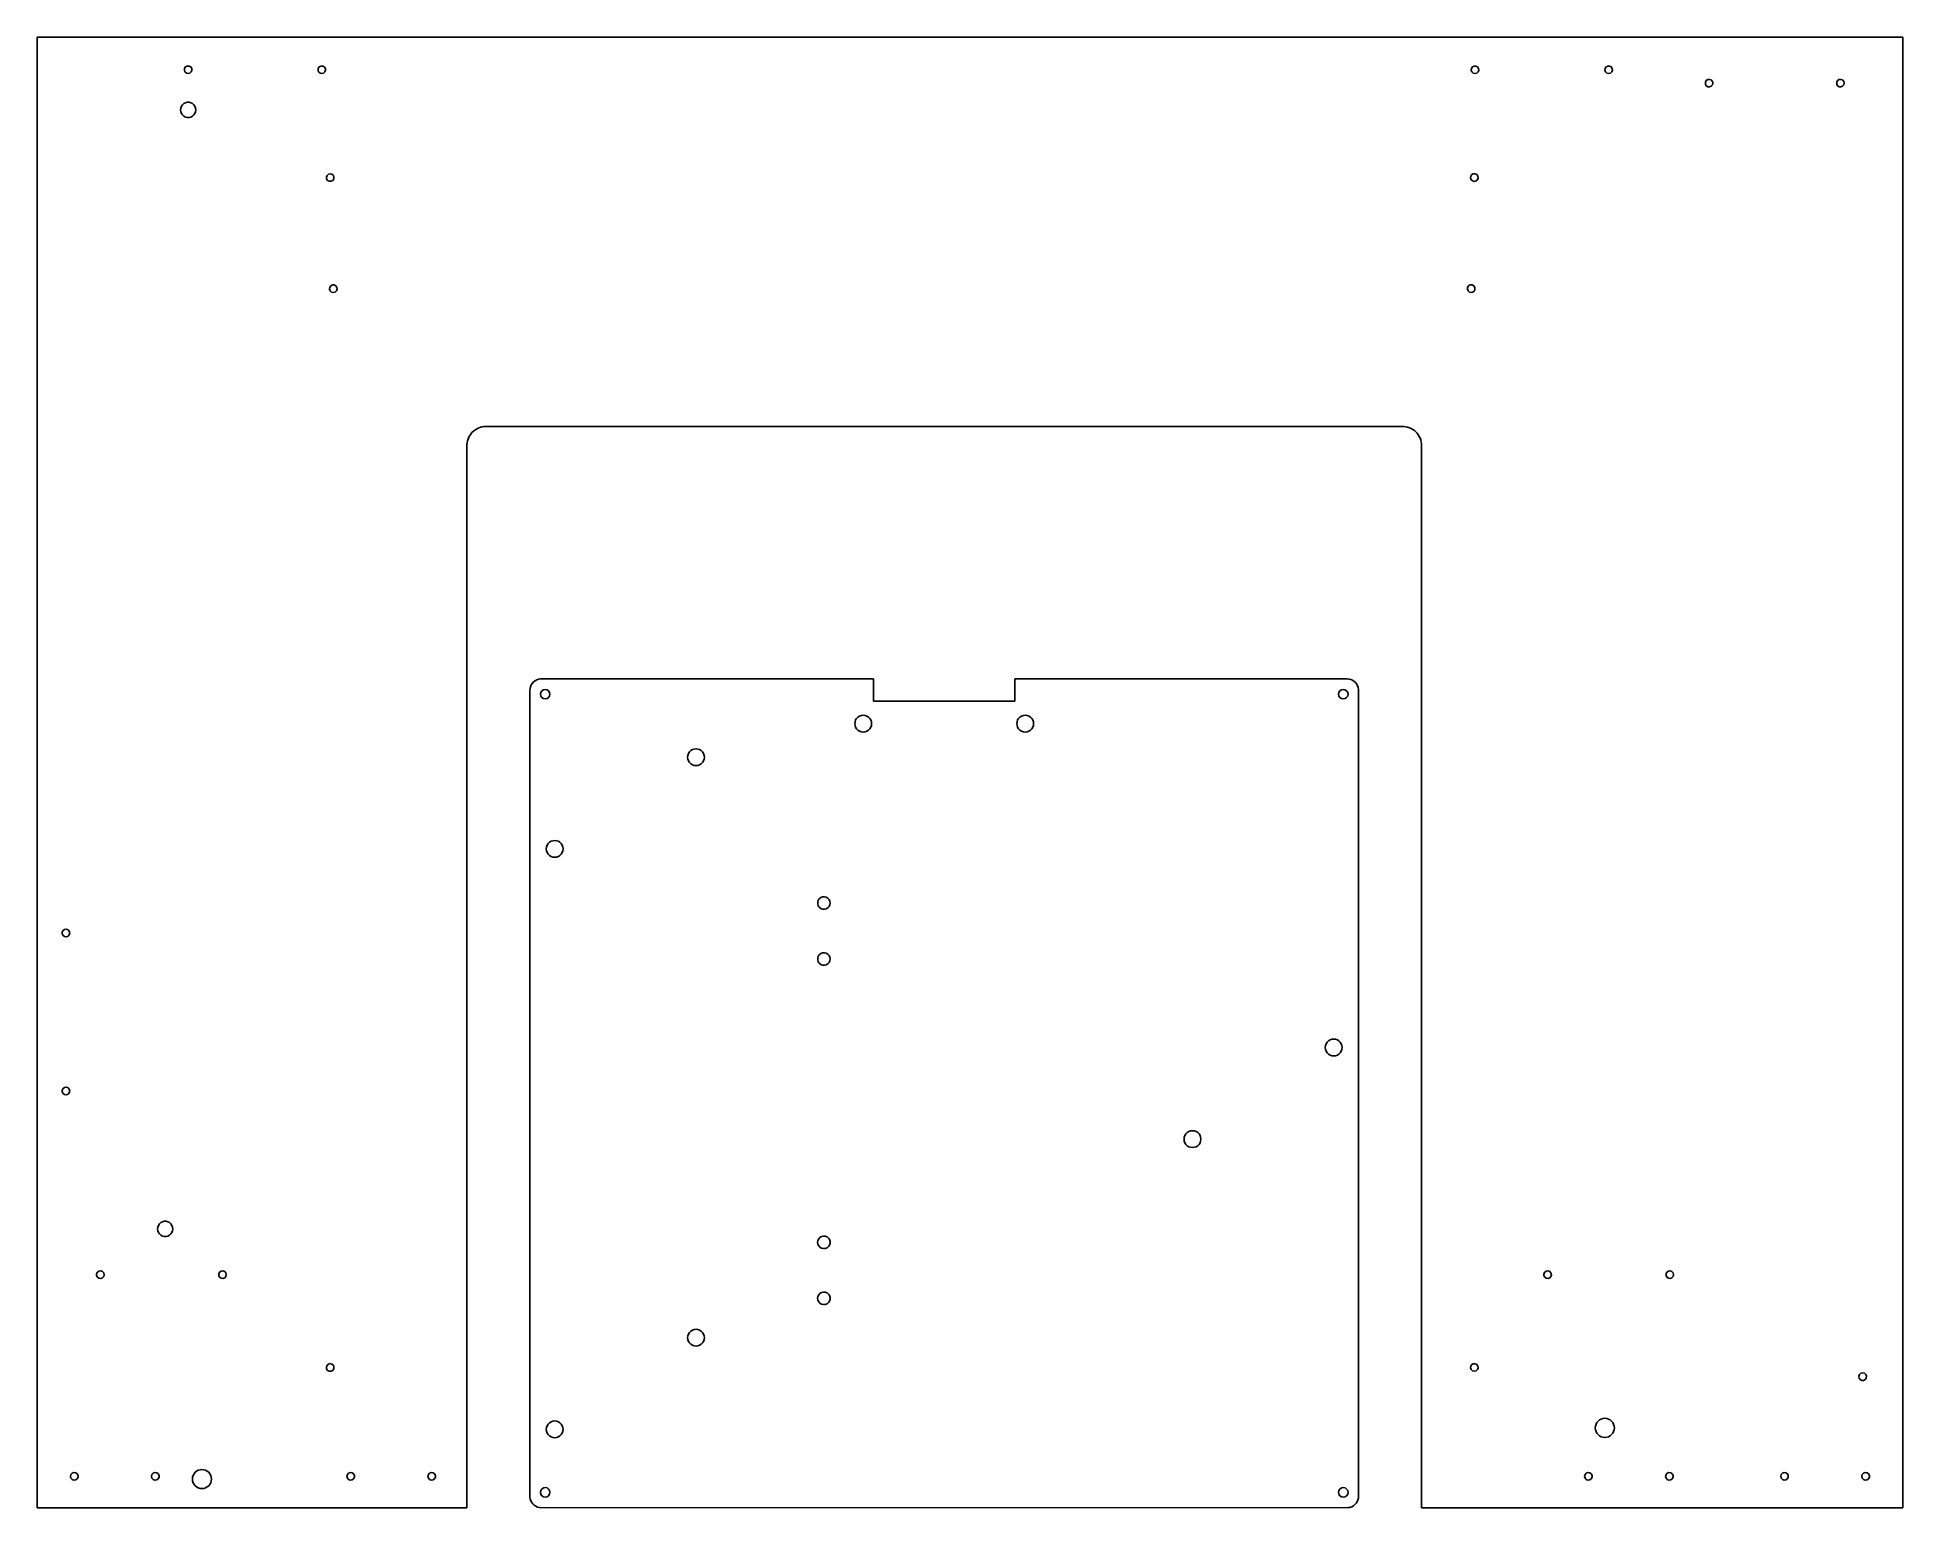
# Model space of a CAD drawing. Header units: metres. Extents: x -244 to 244, y 0 to 385.
import ezdxf

# ---------------------------------------------------------------- set-up
doc = ezdxf.new("R2010")
doc.units = ezdxf.units.M

msp = doc.modelspace()

# ---------------------------------------------------------------- linework, layer by layer
for p, q in [((244.25, 385), (-244.25, 385)), ((-244.25, 385), (-244.25, 0)), ((244.25, 0), (244.25, 385)), ((-205.743, 376.379), (-205.685, 376.855)), ((-205.573, 375.932), (-205.743, 376.379)), ((-205.685, 376.855), (-205.413, 377.249)), ((-205.413, 377.249), (-204.989, 377.471)), ((-204.989, 377.471), (-204.511, 377.471)), ((-204.511, 377.471), (-204.087, 377.249)), ((-204.087, 377.249), (-203.815, 376.855)), ((-203.757, 376.379), (-203.927, 375.932)), ((-203.815, 376.855), (-203.757, 376.379)), ((-170.743, 376.379), (-170.685, 376.855)), ((-170.573, 375.932), (-170.743, 376.379)), ((-170.685, 376.855), (-170.413, 377.249)), ((-170.413, 377.249), (-169.989, 377.471)), ((-169.989, 377.471), (-169.511, 377.471)), ((-169.511, 377.471), (-169.087, 377.249)), ((-169.087, 377.249), (-168.815, 376.855)), ((-168.757, 376.379), (-168.927, 375.932)), ((-168.815, 376.855), (-168.757, 376.379)), ((131.257, 376.379), (131.315, 376.855)), ((131.427, 375.932), (131.257, 376.379)), ((131.315, 376.855), (131.587, 377.249)), ((131.587, 377.249), (132.011, 377.471)), ((132.011, 377.471), (132.489, 377.471)), ((132.489, 377.471), (132.913, 377.249)), ((132.913, 377.249), (133.185, 376.855)), ((133.243, 376.379), (133.073, 375.932)), ((133.185, 376.855), (133.243, 376.379)), ((166.257, 376.379), (166.315, 376.855)), ((166.427, 375.932), (166.257, 376.379)), ((166.315, 376.855), (166.587, 377.249)), ((166.587, 377.249), (167.011, 377.471)), ((167.011, 377.471), (167.489, 377.471)), ((167.489, 377.471), (167.913, 377.249)), ((167.913, 377.249), (168.185, 376.855)), ((168.243, 376.379), (168.073, 375.932)), ((168.185, 376.855), (168.243, 376.379)), ((-205.215, 375.615), (-205.573, 375.932)), ((-204.75, 375.5), (-205.215, 375.615)), ((-204.285, 375.615), (-204.75, 375.5)), ((-203.927, 375.932), (-204.285, 375.615)), ((-170.215, 375.615), (-170.573, 375.932)), ((-169.75, 375.5), (-170.215, 375.615)), ((-169.285, 375.615), (-169.75, 375.5)), ((-168.927, 375.932), (-169.285, 375.615)), ((131.785, 375.615), (131.427, 375.932)), ((132.25, 375.5), (131.785, 375.615)), ((132.715, 375.615), (132.25, 375.5)), ((133.073, 375.932), (132.715, 375.615)), ((166.785, 375.615), (166.427, 375.932)), ((167.25, 375.5), (166.785, 375.615)), ((167.715, 375.615), (167.25, 375.5)), ((168.073, 375.932), (167.715, 375.615)), ((192.579, 373.239), (192.801, 373.663)), ((192.579, 372.761), (192.579, 373.239)), ((192.801, 372.337), (192.579, 372.761)), ((192.801, 373.663), (193.195, 373.935)), ((193.195, 372.065), (192.801, 372.337)), ((193.195, 373.935), (193.671, 373.993)), ((193.671, 372.007), (193.195, 372.065)), ((193.671, 373.993), (194.118, 373.823)), ((194.118, 372.177), (193.671, 372.007)), ((194.118, 373.823), (194.435, 373.465)), ((194.435, 372.535), (194.118, 372.177)), ((194.435, 373.465), (194.55, 373)), ((194.55, 373), (194.435, 372.535)), ((226.979, 373.239), (227.201, 373.663)), ((226.979, 372.761), (226.979, 373.239)), ((227.201, 372.337), (226.979, 372.761)), ((227.201, 373.663), (227.595, 373.935)), ((227.595, 372.065), (227.201, 372.337)), ((227.595, 373.935), (228.071, 373.993)), ((228.071, 372.007), (227.595, 372.065)), ((228.071, 373.993), (228.518, 373.823)), ((228.518, 372.177), (228.071, 372.007)), ((228.518, 373.823), (228.835, 373.465)), ((228.835, 372.535), (228.518, 372.177)), ((228.835, 373.465), (228.95, 373)), ((228.95, 373), (228.835, 372.535)), ((-206.75, 366), (-206.692, 366.479)), ((-206.692, 366.479), (-206.521, 366.929)), ((-206.521, 366.929), (-206.247, 367.326)), ((-206.247, 367.326), (-205.886, 367.646)), ((-205.886, 367.646), (-205.459, 367.87)), ((-205.459, 367.87), (-204.991, 367.985)), ((-204.991, 367.985), (-204.509, 367.985)), ((-204.509, 367.985), (-204.041, 367.87)), ((-204.041, 367.87), (-203.614, 367.646)), ((-203.614, 367.646), (-203.253, 367.326)), ((-203.253, 367.326), (-202.979, 366.929)), ((-202.979, 366.929), (-202.808, 366.479)), ((-202.808, 366.479), (-202.75, 366)), ((-206.692, 365.521), (-206.75, 366)), ((-206.521, 365.071), (-206.692, 365.521)), ((-206.247, 364.674), (-206.521, 365.071)), ((-205.886, 364.354), (-206.247, 364.674)), ((-205.459, 364.13), (-205.886, 364.354)), ((-204.991, 364.015), (-205.459, 364.13)), ((-204.509, 364.015), (-204.991, 364.015)), ((-204.041, 364.13), (-204.509, 364.015)), ((-203.614, 364.354), (-204.041, 364.13)), ((-203.253, 364.674), (-203.614, 364.354)), ((-202.979, 365.071), (-203.253, 364.674)), ((-202.808, 365.521), (-202.979, 365.071)), ((-202.75, 366), (-202.808, 365.521)), ((-168.543, 348.411), (-168.373, 348.858)), ((-168.485, 347.935), (-168.543, 348.411)), ((-168.213, 347.541), (-168.485, 347.935)), ((-168.373, 348.858), (-168.015, 349.175)), ((-167.789, 347.319), (-168.213, 347.541)), ((-168.015, 349.175), (-167.55, 349.29)), ((-167.311, 347.319), (-167.789, 347.319)), ((-167.55, 349.29), (-167.085, 349.175)), ((-166.887, 347.541), (-167.311, 347.319)), ((-167.085, 349.175), (-166.727, 348.858)), ((-166.615, 347.935), (-166.887, 347.541)), ((-166.727, 348.858), (-166.557, 348.411)), ((-166.557, 348.411), (-166.615, 347.935)), ((131.057, 348.169), (131.115, 348.645)), ((131.227, 347.722), (131.057, 348.169)), ((131.115, 348.645), (131.387, 349.038)), ((131.585, 347.405), (131.227, 347.722)), ((131.387, 349.038), (131.811, 349.261)), ((132.05, 347.29), (131.585, 347.405)), ((131.811, 349.261), (132.289, 349.261)), ((132.515, 347.405), (132.05, 347.29)), ((132.289, 349.261), (132.713, 349.038)), ((132.873, 347.722), (132.515, 347.405)), ((132.713, 349.038), (132.985, 348.645)), ((133.043, 348.169), (132.873, 347.722)), ((132.985, 348.645), (133.043, 348.169)), ((-167.743, 319.059), (-167.685, 319.535)), ((-167.573, 318.612), (-167.743, 319.059)), ((-167.685, 319.535), (-167.413, 319.928)), ((-167.215, 318.295), (-167.573, 318.612)), ((-167.413, 319.928), (-166.989, 320.151)), ((-166.75, 318.18), (-167.215, 318.295)), ((-166.989, 320.151), (-166.511, 320.151)), ((-166.285, 318.295), (-166.75, 318.18)), ((-166.511, 320.151), (-166.087, 319.928)), ((-165.927, 318.612), (-166.285, 318.295)), ((-166.087, 319.928), (-165.815, 319.535)), ((-165.757, 319.059), (-165.927, 318.612)), ((-165.815, 319.535), (-165.757, 319.059)), ((130.257, 319.059), (130.315, 319.535)), ((130.427, 318.612), (130.257, 319.059)), ((130.315, 319.535), (130.587, 319.928)), ((130.785, 318.295), (130.427, 318.612)), ((130.587, 319.928), (131.011, 320.151)), ((131.25, 318.18), (130.785, 318.295)), ((131.011, 320.151), (131.489, 320.151)), ((131.715, 318.295), (131.25, 318.18)), ((131.489, 320.151), (131.913, 319.928)), ((132.073, 318.612), (131.715, 318.295)), ((131.913, 319.928), (132.185, 319.535)), ((132.243, 319.059), (132.073, 318.612)), ((132.185, 319.535), (132.243, 319.059)), ((-131.744, 278.349), (-131.694, 278.845)), ((-131.694, 278.845), (-131.595, 279.334)), ((-131.595, 279.334), (-131.448, 279.81)), ((-131.448, 279.81), (-131.255, 280.269)), ((-131.255, 280.269), (-131.016, 280.707)), ((-131.016, 280.707), (-130.736, 281.119)), ((-130.736, 281.119), (-130.415, 281.501)), ((-130.415, 281.501), (-130.058, 281.849)), ((-130.058, 281.849), (-129.669, 282.16)), ((-129.669, 282.16), (-129.25, 282.43)), ((-129.25, 282.43), (-128.806, 282.658)), ((-128.806, 282.658), (-128.342, 282.84)), ((-128.342, 282.84), (-127.863, 282.975)), ((-127.863, 282.975), (-127.372, 283.061)), ((-127.372, 283.061), (-126.875, 283.098)), ((-126.875, 283.098), (-126.75, 283.1)), ((-126.75, 283.1), (113.25, 283.1)), ((113.25, 283.1), (113.624, 283.086)), ((113.624, 283.086), (114.118, 283.024)), ((114.118, 283.024), (114.604, 282.913)), ((114.604, 282.913), (115.077, 282.754)), ((115.077, 282.754), (115.531, 282.549)), ((115.531, 282.549), (115.963, 282.3)), ((115.963, 282.3), (116.367, 282.009)), ((116.367, 282.009), (116.741, 281.679)), ((116.741, 281.679), (117.08, 281.314)), ((117.08, 281.314), (117.381, 280.917)), ((117.381, 280.917), (117.641, 280.491)), ((117.641, 280.491), (117.857, 280.042)), ((117.857, 280.042), (118.028, 279.574)), ((118.028, 279.574), (118.151, 279.091)), ((118.151, 279.091), (118.225, 278.598)), ((118.225, 278.598), (118.25, 278.1)), ((-131.75, 278.1), (-131.744, 278.349)), ((-131.75, 0), (-131.75, 278.1)), ((118.25, 278.1), (118.25, 0)), ((-115.087, 214.974), (-115.209, 214.494)), ((-114.888, 215.428), (-115.087, 214.974)), ((-114.617, 215.843), (-114.888, 215.428)), ((-114.282, 216.207), (-114.617, 215.843)), ((-113.891, 216.511), (-114.282, 216.207)), ((-113.455, 216.747), (-113.891, 216.511)), ((-112.986, 216.908), (-113.455, 216.747)), ((-112.498, 216.99), (-112.986, 216.908)), ((-25.26, 216.994), (-112.498, 216.99)), ((-25.26, 211.15), (-25.26, 216.994)), ((98.75, 217), (11.76, 216.996)), ((11.76, 216.996), (11.76, 211.15)), ((99.2438, 216.959), (98.75, 217)), ((99.7241, 216.837), (99.2438, 216.959)), ((100.178, 216.638), (99.7241, 216.837)), ((100.593, 216.367), (100.178, 216.638)), ((100.957, 216.032), (100.593, 216.367)), ((101.261, 215.641), (100.957, 216.032)), ((101.497, 215.205), (101.261, 215.641)), ((101.658, 214.736), (101.497, 215.205)), ((-115.209, 214.494), (-115.25, 214)), ((-115.25, 214), (-115.24, 2.75226)), ((-112.5, 213), (-112.405, 213.478)), ((-112.405, 212.522), (-112.5, 213)), ((-112.405, 213.478), (-112.134, 213.884)), ((-112.134, 212.116), (-112.405, 212.522)), ((-112.134, 213.884), (-111.728, 214.155)), ((-111.728, 211.845), (-112.134, 212.116)), ((-111.728, 214.155), (-111.25, 214.25)), ((-111.25, 211.75), (-111.728, 211.845)), ((-111.25, 214.25), (-110.772, 214.155)), ((-110.772, 211.845), (-111.25, 211.75)), ((-110.772, 214.155), (-110.366, 213.884)), ((-110.366, 212.116), (-110.772, 211.845)), ((-110.366, 213.884), (-110.095, 213.478)), ((-110.095, 212.522), (-110.366, 212.116)), ((-110.095, 213.478), (-110, 213)), ((-110, 213), (-110.095, 212.522)), ((11.76, 211.15), (-25.26, 211.15)), ((96.5, 213), (96.5951, 213.478)), ((96.5951, 212.522), (96.5, 213)), ((96.5951, 213.478), (96.8661, 213.884)), ((96.8661, 212.116), (96.5951, 212.522)), ((96.8661, 213.884), (97.2716, 214.155)), ((97.2716, 211.845), (96.8661, 212.116)), ((97.2716, 214.155), (97.75, 214.25)), ((97.75, 211.75), (97.2716, 211.845)), ((97.75, 214.25), (98.2283, 214.155)), ((98.2283, 211.845), (97.75, 211.75)), ((98.2283, 214.155), (98.6339, 213.884)), ((98.6339, 212.116), (98.2283, 211.845)), ((98.6339, 213.884), (98.9048, 213.478)), ((98.9048, 212.522), (98.6339, 212.116)), ((98.9048, 213.478), (99, 213)), ((99, 213), (98.9048, 212.522)), ((101.74, 214.248), (101.658, 214.736)), ((101.75, 3), (101.74, 214.248)), ((-30.16, 205.3), (-30.1048, 205.79)), ((-30.1048, 204.81), (-30.16, 205.3)), ((-30.1048, 205.79), (-29.9421, 206.255)), ((-29.9421, 206.255), (-29.68, 206.672)), ((-29.68, 206.672), (-29.3317, 207.02)), ((-29.3317, 207.02), (-28.9145, 207.282)), ((-28.9145, 207.282), (-28.4495, 207.445)), ((-28.4495, 207.445), (-27.96, 207.5)), ((-27.96, 207.5), (-27.4704, 207.445)), ((-27.4704, 207.445), (-27.0054, 207.282)), ((-27.0054, 207.282), (-26.5883, 207.02)), ((-26.5883, 207.02), (-26.24, 206.672)), ((-26.24, 206.672), (-25.9779, 206.255)), ((-25.9779, 206.255), (-25.8152, 205.79)), ((-25.8152, 205.79), (-25.76, 205.3)), ((-25.76, 205.3), (-25.8152, 204.81)), ((12.26, 205.3), (12.3152, 205.79)), ((12.3152, 204.81), (12.26, 205.3)), ((12.3152, 205.79), (12.4779, 206.255)), ((12.4779, 206.255), (12.74, 206.672)), ((12.74, 206.672), (13.0883, 207.02)), ((13.0883, 207.02), (13.5054, 207.282)), ((13.5054, 207.282), (13.9704, 207.445)), ((13.9704, 207.445), (14.46, 207.5)), ((14.46, 207.5), (14.9495, 207.445)), ((14.9495, 207.445), (15.4145, 207.282)), ((15.4145, 207.282), (15.8317, 207.02)), ((15.8317, 207.02), (16.18, 206.672)), ((16.18, 206.672), (16.4421, 206.255)), ((16.4421, 206.255), (16.6048, 205.79)), ((16.6048, 205.79), (16.66, 205.3)), ((16.66, 205.3), (16.6048, 204.81)), ((-29.9421, 204.345), (-30.1048, 204.81)), ((-29.68, 203.928), (-29.9421, 204.345)), ((-29.3317, 203.58), (-29.68, 203.928)), ((-28.9145, 203.318), (-29.3317, 203.58)), ((-28.4495, 203.155), (-28.9145, 203.318)), ((-27.96, 203.1), (-28.4495, 203.155)), ((-27.4704, 203.155), (-27.96, 203.1)), ((-27.0054, 203.318), (-27.4704, 203.155)), ((-26.5883, 203.58), (-27.0054, 203.318)), ((-26.24, 203.928), (-26.5883, 203.58)), ((-25.9779, 204.345), (-26.24, 203.928)), ((-25.8152, 204.81), (-25.9779, 204.345)), ((12.4779, 204.345), (12.3152, 204.81)), ((12.74, 203.928), (12.4779, 204.345)), ((13.0883, 203.58), (12.74, 203.928)), ((13.5054, 203.318), (13.0883, 203.58)), ((13.9704, 203.155), (13.5054, 203.318)), ((14.46, 203.1), (13.9704, 203.155)), ((14.9495, 203.155), (14.46, 203.1)), ((15.4145, 203.318), (14.9495, 203.155)), ((15.8317, 203.58), (15.4145, 203.318)), ((16.18, 203.928), (15.8317, 203.58)), ((16.4421, 204.345), (16.18, 203.928)), ((16.6048, 204.81), (16.4421, 204.345)), ((-73.95, 196.5), (-73.8948, 196.99)), ((-73.8948, 196.01), (-73.95, 196.5)), ((-73.8948, 196.99), (-73.7321, 197.455)), ((-73.7321, 195.545), (-73.8948, 196.01)), ((-73.7321, 197.455), (-73.47, 197.872)), ((-73.47, 195.128), (-73.7321, 195.545)), ((-73.47, 197.872), (-73.1217, 198.22)), ((-73.1217, 198.22), (-72.7045, 198.482)), ((-72.7045, 198.482), (-72.2395, 198.645)), ((-72.2395, 198.645), (-71.75, 198.7)), ((-71.75, 198.7), (-71.2605, 198.645)), ((-71.2605, 198.645), (-70.7955, 198.482)), ((-70.7955, 198.482), (-70.3783, 198.22)), ((-70.3783, 198.22), (-70.03, 197.872)), ((-70.03, 197.872), (-69.7679, 197.455)), ((-69.7679, 195.545), (-70.03, 195.128)), ((-69.7679, 197.455), (-69.6051, 196.99)), ((-69.6051, 196.01), (-69.7679, 195.545)), ((-69.6051, 196.99), (-69.55, 196.5)), ((-69.55, 196.5), (-69.6051, 196.01)), ((-73.1217, 194.78), (-73.47, 195.128)), ((-72.7045, 194.518), (-73.1217, 194.78)), ((-72.2395, 194.355), (-72.7045, 194.518)), ((-71.75, 194.3), (-72.2395, 194.355)), ((-71.2605, 194.355), (-71.75, 194.3)), ((-70.7955, 194.518), (-71.2605, 194.355)), ((-70.3783, 194.78), (-70.7955, 194.518)), ((-70.03, 195.128), (-70.3783, 194.78)), ((-110.95, 172.5), (-110.895, 172.99)), ((-110.895, 172.01), (-110.95, 172.5)), ((-110.895, 172.99), (-110.732, 173.455)), ((-110.732, 171.545), (-110.895, 172.01)), ((-110.732, 173.455), (-110.47, 173.872)), ((-110.47, 171.128), (-110.732, 171.545)), ((-110.47, 173.872), (-110.122, 174.22)), ((-110.122, 170.78), (-110.47, 171.128)), ((-110.122, 174.22), (-109.705, 174.482)), ((-109.705, 174.482), (-109.24, 174.645)), ((-109.24, 174.645), (-108.75, 174.7)), ((-108.75, 174.7), (-108.26, 174.645)), ((-108.26, 174.645), (-107.795, 174.482)), ((-107.795, 174.482), (-107.378, 174.22)), ((-107.378, 174.22), (-107.03, 173.872)), ((-107.03, 171.128), (-107.378, 170.78)), ((-107.03, 173.872), (-106.768, 173.455)), ((-106.768, 171.545), (-107.03, 171.128)), ((-106.768, 173.455), (-106.605, 172.99)), ((-106.605, 172.01), (-106.768, 171.545)), ((-106.605, 172.99), (-106.55, 172.5)), ((-106.55, 172.5), (-106.605, 172.01)), ((-109.705, 170.518), (-110.122, 170.78)), ((-109.24, 170.355), (-109.705, 170.518)), ((-108.75, 170.3), (-109.24, 170.355)), ((-108.26, 170.355), (-108.75, 170.3)), ((-107.795, 170.518), (-108.26, 170.355)), ((-107.378, 170.78), (-107.795, 170.518)), ((-39.8916, 158.57), (-39.7466, 159.04)), ((-39.8916, 158.079), (-39.8916, 158.57)), ((-39.7466, 157.609), (-39.8916, 158.079)), ((-39.7466, 159.04), (-39.4695, 159.447)), ((-39.4695, 157.202), (-39.7466, 157.609)), ((-39.4695, 159.447), (-39.085, 159.754)), ((-39.085, 156.896), (-39.4695, 157.202)), ((-39.085, 159.754), (-38.6272, 159.933)), ((-38.6272, 156.716), (-39.085, 156.896)), ((-38.6272, 159.933), (-38.1367, 159.97)), ((-38.1367, 156.679), (-38.6272, 156.716)), ((-38.1367, 159.97), (-37.6572, 159.861)), ((-37.6572, 156.789), (-38.1367, 156.679)), ((-37.6572, 159.861), (-37.2312, 159.615)), ((-37.2312, 157.035), (-37.6572, 156.789)), ((-37.2312, 159.615), (-36.8967, 159.254)), ((-36.8967, 157.395), (-37.2312, 157.035)), ((-36.8967, 159.254), (-36.6833, 158.811)), ((-36.6833, 157.838), (-36.8967, 157.395)), ((-36.6833, 158.811), (-36.61, 158.325)), ((-36.61, 158.325), (-36.6833, 157.838)), ((-237.499, 151.163), (-237.105, 151.435)), ((-237.105, 151.435), (-236.629, 151.493)), ((-236.629, 151.493), (-236.182, 151.323)), ((-237.721, 150.739), (-237.499, 151.163)), ((-237.721, 150.261), (-237.721, 150.739)), ((-237.499, 149.837), (-237.721, 150.261)), ((-237.105, 149.565), (-237.499, 149.837)), ((-236.629, 149.507), (-237.105, 149.565)), ((-236.182, 149.677), (-236.629, 149.507)), ((-236.182, 151.323), (-235.865, 150.965)), ((-235.865, 150.035), (-236.182, 149.677)), ((-235.865, 150.965), (-235.75, 150.5)), ((-235.75, 150.5), (-235.865, 150.035)), ((-39.8916, 143.921), (-39.7466, 144.391)), ((-39.8916, 143.429), (-39.8916, 143.921)), ((-39.7466, 142.96), (-39.8916, 143.429)), ((-39.7466, 144.391), (-39.4695, 144.798)), ((-39.4695, 142.553), (-39.7466, 142.96)), ((-39.4695, 144.798), (-39.085, 145.104)), ((-39.085, 142.246), (-39.4695, 142.553)), ((-39.085, 145.104), (-38.6272, 145.284)), ((-38.6272, 142.067), (-39.085, 142.246)), ((-38.6272, 145.284), (-38.1367, 145.321)), ((-38.1367, 142.03), (-38.6272, 142.067)), ((-38.1367, 145.321), (-37.6572, 145.211)), ((-37.6572, 142.139), (-38.1367, 142.03)), ((-37.6572, 145.211), (-37.2312, 144.965)), ((-37.2312, 142.385), (-37.6572, 142.139)), ((-37.2312, 144.965), (-36.8967, 144.605)), ((-36.8967, 142.746), (-37.2312, 142.385)), ((-36.8967, 144.605), (-36.6833, 144.162)), ((-36.6833, 143.189), (-36.8967, 142.746)), ((-36.6833, 144.162), (-36.61, 143.675)), ((-36.61, 143.675), (-36.6833, 143.189)), ((93.53, 121.872), (93.8783, 122.22)), ((93.8783, 122.22), (94.2954, 122.482)), ((94.2954, 122.482), (94.7605, 122.645)), ((94.7605, 122.645), (95.25, 122.7)), ((95.25, 122.7), (95.7395, 122.645)), ((95.7395, 122.645), (96.2045, 122.482)), ((96.2045, 122.482), (96.6217, 122.22)), ((96.6217, 122.22), (96.97, 121.872)), ((93.05, 120.5), (93.1051, 120.99)), ((93.1051, 120.01), (93.05, 120.5)), ((93.1051, 120.99), (93.2679, 121.455)), ((93.2679, 119.545), (93.1051, 120.01)), ((93.2679, 121.455), (93.53, 121.872)), ((93.53, 119.128), (93.2679, 119.545)), ((93.8783, 118.78), (93.53, 119.128)), ((94.2954, 118.518), (93.8783, 118.78)), ((94.7605, 118.355), (94.2954, 118.518)), ((95.25, 118.3), (94.7605, 118.355)), ((95.7395, 118.355), (95.25, 118.3)), ((96.2045, 118.518), (95.7395, 118.355)), ((96.6217, 118.78), (96.2045, 118.518)), ((96.97, 119.128), (96.6217, 118.78)), ((96.97, 121.872), (97.2321, 121.455)), ((97.2321, 119.545), (96.97, 119.128)), ((97.2321, 121.455), (97.3948, 120.99)), ((97.3948, 120.01), (97.2321, 119.545)), ((97.3948, 120.99), (97.45, 120.5)), ((97.45, 120.5), (97.3948, 120.01)), ((-237.721, 109.339), (-237.499, 109.763)), ((-237.721, 108.861), (-237.721, 109.339)), ((-237.499, 108.437), (-237.721, 108.861)), ((-237.499, 109.763), (-237.105, 110.035)), ((-237.105, 108.165), (-237.499, 108.437)), ((-237.105, 110.035), (-236.629, 110.093)), ((-236.629, 108.107), (-237.105, 108.165)), ((-236.629, 110.093), (-236.182, 109.923)), ((-236.182, 108.277), (-236.629, 108.107)), ((-236.182, 109.923), (-235.865, 109.565)), ((-235.865, 108.635), (-236.182, 108.277)), ((-235.865, 109.565), (-235.75, 109.1)), ((-235.75, 109.1), (-235.865, 108.635)), ((56.2679, 97.4545), (56.53, 97.8717)), ((56.53, 97.8717), (56.8783, 98.22)), ((56.8783, 98.22), (57.2955, 98.4821)), ((57.2955, 98.4821), (57.7605, 98.6448)), ((57.7605, 98.6448), (58.25, 98.7)), ((58.25, 98.7), (58.7395, 98.6448)), ((58.7395, 98.6448), (59.2045, 98.4821)), ((59.2045, 98.4821), (59.6217, 98.22)), ((59.6217, 98.22), (59.97, 97.8717)), ((59.97, 97.8717), (60.2321, 97.4545)), ((56.05, 96.5), (56.1051, 96.9895)), ((56.1051, 96.0105), (56.05, 96.5)), ((56.1051, 96.9895), (56.2679, 97.4545)), ((56.2679, 95.5455), (56.1051, 96.0105)), ((56.53, 95.1283), (56.2679, 95.5455)), ((56.8783, 94.78), (56.53, 95.1283)), ((57.2955, 94.5179), (56.8783, 94.78)), ((57.7605, 94.3551), (57.2955, 94.5179)), ((58.25, 94.3), (57.7605, 94.3551)), ((58.7395, 94.3551), (58.25, 94.3)), ((59.2045, 94.5179), (58.7395, 94.3551)), ((59.6217, 94.78), (59.2045, 94.5179)), ((59.97, 95.1283), (59.6217, 94.78)), ((60.2321, 95.5455), (59.97, 95.1283)), ((60.2321, 97.4545), (60.3948, 96.9895)), ((60.3948, 96.0105), (60.2321, 95.5455)), ((60.3948, 96.9895), (60.45, 96.5)), ((60.45, 96.5), (60.3948, 96.0105)), ((-212.75, 73), (-212.692, 73.4786)), ((-212.692, 73.4786), (-212.521, 73.9294)), ((-212.521, 73.9294), (-212.247, 74.3262)), ((-212.247, 74.3262), (-211.886, 74.646)), ((-211.886, 74.646), (-211.459, 74.87)), ((-211.459, 74.87), (-210.991, 74.9854)), ((-210.991, 74.9854), (-210.509, 74.9854)), ((-210.509, 74.9854), (-210.041, 74.87)), ((-210.041, 74.87), (-209.614, 74.646)), ((-209.614, 74.646), (-209.253, 74.3262)), ((-209.253, 74.3262), (-208.979, 73.9294)), ((-208.979, 73.9294), (-208.808, 73.4786)), ((-208.808, 73.4786), (-208.75, 73)), ((-212.692, 72.5214), (-212.75, 73)), ((-212.521, 72.0705), (-212.692, 72.5214)), ((-212.247, 71.6738), (-212.521, 72.0705)), ((-211.886, 71.354), (-212.247, 71.6738)), ((-211.459, 71.13), (-211.886, 71.354)), ((-210.991, 71.0146), (-211.459, 71.13)), ((-210.509, 71.0146), (-210.991, 71.0146)), ((-210.041, 71.13), (-210.509, 71.0146)), ((-209.614, 71.354), (-210.041, 71.13)), ((-209.253, 71.6738), (-209.614, 71.354)), ((-208.979, 72.0705), (-209.253, 71.6738)), ((-208.808, 72.5214), (-208.979, 72.0705)), ((-208.75, 73), (-208.808, 72.5214)), ((-39.91, 69.4746), (-39.8367, 69.9609)), ((-39.8367, 68.9882), (-39.91, 69.4746)), ((-39.8367, 69.9609), (-39.6233, 70.4041)), ((-39.6233, 68.5451), (-39.8367, 68.9882)), ((-39.6233, 70.4041), (-39.2888, 70.7646)), ((-39.2888, 68.1846), (-39.6233, 68.5451)), ((-39.2888, 70.7646), (-38.8628, 71.0105)), ((-38.8628, 71.0105), (-38.3833, 71.12)), ((-38.3833, 71.12), (-37.8928, 71.0832)), ((-37.8928, 71.0832), (-37.435, 70.9035)), ((-37.435, 70.9035), (-37.0505, 70.5969)), ((-37.0505, 70.5969), (-36.7734, 70.1905)), ((-36.7734, 68.7587), (-37.0505, 68.3523)), ((-36.7734, 70.1905), (-36.6284, 69.7205)), ((-36.6284, 69.2287), (-36.7734, 68.7587)), ((-36.6284, 69.7205), (-36.6284, 69.2287)), ((-38.8628, 67.9386), (-39.2888, 68.1846)), ((-38.3833, 67.8292), (-38.8628, 67.9386)), ((-37.8928, 67.8659), (-38.3833, 67.8292)), ((-37.435, 68.0456), (-37.8928, 67.8659)), ((-37.0505, 68.3523), (-37.435, 68.0456)), ((-228.721, 61.2393), (-228.499, 61.6631)), ((-228.721, 60.7607), (-228.721, 61.2393)), ((-228.499, 60.3369), (-228.721, 60.7607)), ((-228.499, 61.6631), (-228.105, 61.935)), ((-228.105, 60.065), (-228.499, 60.3369)), ((-228.105, 61.935), (-227.629, 61.9927)), ((-227.629, 60.0073), (-228.105, 60.065)), ((-227.629, 61.9927), (-227.182, 61.823)), ((-227.182, 60.177), (-227.629, 60.0073)), ((-227.182, 61.823), (-226.865, 61.4647)), ((-226.865, 60.5353), (-227.182, 60.177)), ((-226.865, 61.4647), (-226.75, 61)), ((-226.75, 61), (-226.865, 60.5353)), ((-196.721, 61.2393), (-196.499, 61.6631)), ((-196.721, 60.7607), (-196.721, 61.2393)), ((-196.499, 60.3369), (-196.721, 60.7607)), ((-196.499, 61.6631), (-196.105, 61.935)), ((-196.105, 60.065), (-196.499, 60.3369)), ((-196.105, 61.935), (-195.629, 61.9927)), ((-195.629, 60.0073), (-196.105, 60.065)), ((-195.629, 61.9927), (-195.182, 61.823)), ((-195.182, 60.177), (-195.629, 60.0073)), ((-195.182, 61.823), (-194.865, 61.4647)), ((-194.865, 60.5353), (-195.182, 60.177)), ((-194.865, 61.4647), (-194.75, 61)), ((-194.75, 61), (-194.865, 60.5353)), ((150.279, 61.2393), (150.501, 61.6631)), ((150.279, 60.7607), (150.279, 61.2393)), ((150.501, 60.3369), (150.279, 60.7607)), ((150.501, 61.6631), (150.895, 61.935)), ((150.895, 60.065), (150.501, 60.3369)), ((150.895, 61.935), (151.371, 61.9927)), ((151.371, 60.0073), (150.895, 60.065)), ((151.371, 61.9927), (151.818, 61.823)), ((151.818, 60.177), (151.371, 60.0073)), ((151.818, 61.823), (152.135, 61.4647)), ((152.135, 60.5353), (151.818, 60.177)), ((152.135, 61.4647), (152.25, 61)), ((152.25, 61), (152.135, 60.5353)), ((182.279, 61.2393), (182.501, 61.6631)), ((182.279, 60.7607), (182.279, 61.2393)), ((182.501, 60.3369), (182.279, 60.7607)), ((182.501, 61.6631), (182.895, 61.935)), ((182.895, 60.065), (182.501, 60.3369)), ((182.895, 61.935), (183.371, 61.9927)), ((183.371, 60.0073), (182.895, 60.065)), ((183.371, 61.9927), (183.818, 61.823)), ((183.818, 60.177), (183.371, 60.0073)), ((183.818, 61.823), (184.135, 61.4647)), ((184.135, 60.5353), (183.818, 60.177)), ((184.135, 61.4647), (184.25, 61)), ((184.25, 61), (184.135, 60.5353)), ((-39.91, 54.8254), (-39.8367, 55.3118)), ((-39.8367, 54.3391), (-39.91, 54.8254)), ((-39.8367, 55.3118), (-39.6233, 55.7549)), ((-39.6233, 53.8959), (-39.8367, 54.3391)), ((-39.6233, 55.7549), (-39.2888, 56.1154)), ((-39.2888, 53.5354), (-39.6233, 53.8959)), ((-39.2888, 56.1154), (-38.8628, 56.3614)), ((-38.8628, 56.3614), (-38.3833, 56.4708)), ((-38.3833, 56.4708), (-37.8928, 56.434)), ((-37.8928, 56.434), (-37.435, 56.2543)), ((-37.435, 56.2543), (-37.0505, 55.9477)), ((-37.0505, 55.9477), (-36.7734, 55.5413)), ((-36.7734, 54.1095), (-37.0505, 53.7031)), ((-36.7734, 55.5413), (-36.6284, 55.0713)), ((-36.6284, 54.5795), (-36.7734, 54.1095)), ((-36.6284, 55.0713), (-36.6284, 54.5795)), ((-38.8628, 53.2895), (-39.2888, 53.5354)), ((-38.3833, 53.18), (-38.8628, 53.2895)), ((-37.8928, 53.2168), (-38.3833, 53.18)), ((-37.435, 53.3965), (-37.8928, 53.2168)), ((-37.0505, 53.7031), (-37.435, 53.3965)), ((-73.95, 44.5), (-73.8948, 44.9895)), ((-73.8948, 44.0105), (-73.95, 44.5)), ((-73.8948, 44.9895), (-73.7321, 45.4545)), ((-73.7321, 43.5454), (-73.8948, 44.0105)), ((-73.7321, 45.4545), (-73.47, 45.8717)), ((-73.47, 45.8717), (-73.1217, 46.22)), ((-73.1217, 46.22), (-72.7045, 46.4821)), ((-72.7045, 46.4821), (-72.2395, 46.6448)), ((-72.2395, 46.6448), (-71.75, 46.7)), ((-71.75, 46.7), (-71.2605, 46.6448)), ((-71.2605, 46.6448), (-70.7955, 46.4821)), ((-70.7955, 46.4821), (-70.3783, 46.22)), ((-70.3783, 46.22), (-70.03, 45.8717)), ((-70.03, 45.8717), (-69.7679, 45.4545)), ((-69.7679, 45.4545), (-69.6051, 44.9895)), ((-69.6051, 44.0105), (-69.7679, 43.5454)), ((-69.6051, 44.9895), (-69.55, 44.5)), ((-69.55, 44.5), (-69.6051, 44.0105)), ((-73.47, 43.1283), (-73.7321, 43.5454)), ((-73.1217, 42.78), (-73.47, 43.1283)), ((-72.7045, 42.5179), (-73.1217, 42.78)), ((-72.2395, 42.3551), (-72.7045, 42.5179)), ((-71.75, 42.3), (-72.2395, 42.3551)), ((-71.2605, 42.3551), (-71.75, 42.3)), ((-70.7955, 42.5179), (-71.2605, 42.3551)), ((-70.3783, 42.78), (-70.7955, 42.5179)), ((-70.03, 43.1283), (-70.3783, 42.78)), ((-69.7679, 43.5454), (-70.03, 43.1283)), ((-168.543, 36.8305), (-168.373, 37.2781)), ((-168.485, 36.3554), (-168.543, 36.8305)), ((-168.213, 35.9615), (-168.485, 36.3554)), ((-168.373, 37.2781), (-168.015, 37.5954)), ((-167.789, 35.739), (-168.213, 35.9615)), ((-168.015, 37.5954), (-167.55, 37.71)), ((-167.311, 35.739), (-167.789, 35.739)), ((-167.55, 37.71), (-167.085, 37.5954)), ((-166.887, 35.9615), (-167.311, 35.739)), ((-167.085, 37.5954), (-166.727, 37.2781)), ((-166.615, 36.3554), (-166.887, 35.9615)), ((-166.727, 37.2781), (-166.557, 36.8305)), ((-166.557, 36.8305), (-166.615, 36.3554)), ((131.057, 36.5895), (131.115, 37.0646)), ((131.227, 36.1419), (131.057, 36.5895)), ((131.115, 37.0646), (131.387, 37.4585)), ((131.585, 35.8245), (131.227, 36.1419)), ((131.387, 37.4585), (131.811, 37.6809)), ((132.05, 35.71), (131.585, 35.8245)), ((131.811, 37.6809), (132.289, 37.6809)), ((132.515, 35.8245), (132.05, 35.71)), ((132.289, 37.6809), (132.713, 37.4585)), ((132.873, 36.1419), (132.515, 35.8245)), ((132.713, 37.4585), (132.985, 37.0646)), ((133.043, 36.5895), (132.873, 36.1419)), ((132.985, 37.0646), (133.043, 36.5895)), ((232.757, 34.4205), (232.927, 34.8681)), ((232.815, 33.9454), (232.757, 34.4205)), ((232.927, 34.8681), (233.285, 35.1855)), ((233.285, 35.1855), (233.75, 35.3)), ((233.75, 35.3), (234.215, 35.1855)), ((234.215, 35.1855), (234.573, 34.8681)), ((234.573, 34.8681), (234.743, 34.4205)), ((234.743, 34.4205), (234.685, 33.9454)), ((233.087, 33.5515), (232.815, 33.9454)), ((233.511, 33.3291), (233.087, 33.5515)), ((233.989, 33.3291), (233.511, 33.3291)), ((234.413, 33.5515), (233.989, 33.3291)), ((234.685, 33.9454), (234.413, 33.5515)), ((-110.95, 20.5), (-110.895, 20.9895)), ((-110.895, 20.0105), (-110.95, 20.5)), ((-110.895, 20.9895), (-110.732, 21.4545)), ((-110.732, 19.5455), (-110.895, 20.0105)), ((-110.732, 21.4545), (-110.47, 21.8717)), ((-110.47, 19.1283), (-110.732, 19.5455)), ((-110.47, 21.8717), (-110.122, 22.22)), ((-110.122, 22.22), (-109.705, 22.4821)), ((-109.705, 22.4821), (-109.24, 22.6448)), ((-109.24, 22.6448), (-108.75, 22.7)), ((-108.75, 22.7), (-108.26, 22.6448)), ((-108.26, 22.6448), (-107.795, 22.4821)), ((-107.795, 22.4821), (-107.378, 22.22)), ((-107.378, 22.22), (-107.03, 21.8717)), ((-107.03, 21.8717), (-106.768, 21.4545)), ((-106.768, 19.5455), (-107.03, 19.1283)), ((-106.768, 21.4545), (-106.605, 20.9895)), ((-106.605, 20.0105), (-106.768, 19.5455)), ((-106.605, 20.9895), (-106.55, 20.5)), ((-106.55, 20.5), (-106.605, 20.0105)), ((163.75, 20.9), (163.798, 21.3877)), ((163.798, 20.4123), (163.75, 20.9)), ((163.798, 21.3877), (163.94, 21.8567)), ((163.94, 19.9433), (163.798, 20.4123)), ((163.94, 21.8567), (164.171, 22.2889)), ((164.171, 19.5111), (163.94, 19.9433)), ((164.171, 22.2889), (164.482, 22.6678)), ((164.482, 22.6678), (164.861, 22.9787)), ((164.861, 22.9787), (165.293, 23.2097)), ((165.293, 23.2097), (165.762, 23.352)), ((165.762, 23.352), (166.25, 23.4)), ((166.25, 23.4), (166.738, 23.352)), ((166.738, 23.352), (167.207, 23.2097)), ((167.207, 23.2097), (167.639, 22.9787)), ((167.639, 22.9787), (168.018, 22.6678)), ((168.018, 22.6678), (168.329, 22.2889)), ((168.329, 22.2889), (168.56, 21.8567)), ((168.56, 19.9433), (168.329, 19.5111)), ((168.56, 21.8567), (168.702, 21.3877)), ((168.702, 20.4123), (168.56, 19.9433)), ((168.702, 21.3877), (168.75, 20.9)), ((168.75, 20.9), (168.702, 20.4123)), ((-110.122, 18.78), (-110.47, 19.1283)), ((-109.705, 18.5179), (-110.122, 18.78)), ((-109.24, 18.3551), (-109.705, 18.5179)), ((-108.75, 18.3), (-109.24, 18.3551)), ((-108.26, 18.3551), (-108.75, 18.3)), ((-107.795, 18.5179), (-108.26, 18.3551)), ((-107.378, 18.78), (-107.795, 18.5179)), ((-107.03, 19.1283), (-107.378, 18.78)), ((164.482, 19.1322), (164.171, 19.5111)), ((164.861, 18.8213), (164.482, 19.1322)), ((165.293, 18.5903), (164.861, 18.8213)), ((165.762, 18.448), (165.293, 18.5903)), ((166.25, 18.4), (165.762, 18.448)), ((166.738, 18.448), (166.25, 18.4)), ((167.207, 18.5903), (166.738, 18.448)), ((167.639, 18.8213), (167.207, 18.5903)), ((168.018, 19.1322), (167.639, 18.8213)), ((168.329, 19.5111), (168.018, 19.1322)), ((-202.519, 9.57866), (-202.087, 9.80969)), ((-202.087, 9.80969), (-201.618, 9.95195)), ((-201.618, 9.95195), (-201.13, 10)), ((-201.13, 10), (-200.642, 9.95195)), ((-200.642, 9.95195), (-200.173, 9.80969)), ((-200.173, 9.80969), (-199.741, 9.57866)), ((-235.55, 8.2), (-235.435, 8.66472)), ((-235.435, 7.73528), (-235.55, 8.2)), ((-235.435, 8.66472), (-235.118, 9.02298)), ((-235.118, 7.37701), (-235.435, 7.73528)), ((-235.118, 9.02298), (-234.671, 9.1927)), ((-234.671, 7.20729), (-235.118, 7.37701)), ((-234.671, 9.1927), (-234.195, 9.13501)), ((-234.195, 7.26497), (-234.671, 7.20729)), ((-234.195, 9.13501), (-233.801, 8.86311)), ((-233.801, 7.53687), (-234.195, 7.26497)), ((-233.801, 8.86311), (-233.579, 8.4393)), ((-233.579, 7.96068), (-233.801, 7.53687)), ((-233.579, 8.4393), (-233.579, 7.96068)), ((-214.33, 8.2), (-214.215, 8.66472)), ((-214.215, 7.73528), (-214.33, 8.2)), ((-214.215, 8.66472), (-213.898, 9.02298)), ((-213.898, 7.37701), (-214.215, 7.73528)), ((-213.898, 9.02298), (-213.451, 9.1927)), ((-213.451, 7.20729), (-213.898, 7.37701)), ((-213.451, 9.1927), (-212.975, 9.13501)), ((-212.975, 7.26497), (-213.451, 7.20729)), ((-212.975, 9.13501), (-212.581, 8.86311)), ((-212.581, 7.53687), (-212.975, 7.26497)), ((-212.581, 8.86311), (-212.359, 8.4393)), ((-212.359, 7.96068), (-212.581, 7.53687)), ((-212.359, 8.4393), (-212.359, 7.96068)), ((-203.63, 7.5), (-203.582, 7.98772)), ((-203.582, 7.01227), (-203.63, 7.5)), ((-203.582, 7.98772), (-203.44, 8.4567)), ((-203.44, 6.54329), (-203.582, 7.01227)), ((-203.44, 8.4567), (-203.209, 8.88892)), ((-203.209, 6.11107), (-203.44, 6.54329)), ((-203.209, 8.88892), (-202.898, 9.26776)), ((-202.898, 5.73222), (-203.209, 6.11107)), ((-202.898, 9.26776), (-202.519, 9.57866)), ((-202.519, 5.42133), (-202.898, 5.73222)), ((-202.087, 5.19029), (-202.519, 5.42133)), ((-201.618, 5.04803), (-202.087, 5.19029)), ((-201.13, 5), (-201.618, 5.04803)), ((-200.642, 5.04803), (-201.13, 5)), ((-200.173, 5.19029), (-200.642, 5.04803)), ((-199.741, 5.42133), (-200.173, 5.19029)), ((-199.741, 9.57866), (-199.362, 9.26776)), ((-199.362, 5.73222), (-199.741, 5.42133)), ((-199.362, 9.26776), (-199.051, 8.88892)), ((-199.051, 6.11107), (-199.362, 5.73222)), ((-199.051, 8.88892), (-198.82, 8.4567)), ((-198.82, 6.54329), (-199.051, 6.11107)), ((-198.82, 8.4567), (-198.678, 7.98772)), ((-198.678, 7.01227), (-198.82, 6.54329)), ((-198.678, 7.98772), (-198.63, 7.5)), ((-198.63, 7.5), (-198.678, 7.01227)), ((-163.17, 8.2), (-163.055, 8.66472)), ((-163.055, 7.73528), (-163.17, 8.2)), ((-163.055, 8.66472), (-162.738, 9.02298)), ((-162.738, 7.37701), (-163.055, 7.73528)), ((-162.738, 9.02298), (-162.291, 9.1927)), ((-162.291, 7.20729), (-162.738, 7.37701)), ((-162.291, 9.1927), (-161.815, 9.13501)), ((-161.815, 7.26497), (-162.291, 7.20729)), ((-161.815, 9.13501), (-161.421, 8.86311)), ((-161.421, 7.53687), (-161.815, 7.26497)), ((-161.421, 8.86311), (-161.199, 8.4393)), ((-161.199, 7.96068), (-161.421, 7.53687)), ((-161.199, 8.4393), (-161.199, 7.96068)), ((-141.95, 8.2), (-141.835, 8.66472)), ((-141.835, 7.73528), (-141.95, 8.2)), ((-141.835, 8.66472), (-141.518, 9.02298)), ((-141.518, 7.37701), (-141.835, 7.73528)), ((-141.518, 9.02298), (-141.071, 9.1927)), ((-141.071, 7.20729), (-141.518, 7.37701)), ((-141.071, 9.1927), (-140.595, 9.13501)), ((-140.595, 7.26497), (-141.071, 7.20729)), ((-140.595, 9.13501), (-140.201, 8.86311)), ((-140.201, 7.53687), (-140.595, 7.26497)), ((-140.201, 8.86311), (-139.979, 8.4393)), ((-139.979, 7.96068), (-140.201, 7.53687)), ((-139.979, 8.4393), (-139.979, 7.96068)), ((-112.134, 4.88388), (-111.728, 5.15485)), ((-111.728, 5.15485), (-111.25, 5.25)), ((-111.25, 5.25), (-110.772, 5.15485)), ((-110.772, 5.15485), (-110.366, 4.88388)), ((96.8661, 4.88388), (97.2716, 5.15485)), ((97.2716, 5.15485), (97.75, 5.25)), ((97.75, 5.25), (98.2283, 5.15485)), ((98.2283, 5.15485), (98.6339, 4.88388)), ((160.95, 8.2), (161.065, 8.66472)), ((161.065, 7.73528), (160.95, 8.2)), ((161.065, 8.66472), (161.382, 9.02298)), ((161.382, 7.37701), (161.065, 7.73528)), ((161.382, 9.02298), (161.829, 9.1927)), ((161.829, 7.20729), (161.382, 7.37701)), ((161.829, 9.1927), (162.305, 9.13501)), ((162.305, 7.26497), (161.829, 7.20729)), ((162.305, 9.13501), (162.699, 8.86311)), ((162.699, 7.53687), (162.305, 7.26497)), ((162.699, 8.86311), (162.921, 8.4393)), ((162.921, 7.96068), (162.699, 7.53687)), ((162.921, 8.4393), (162.921, 7.96068)), ((182.17, 8.2), (182.285, 8.66472)), ((182.285, 7.73528), (182.17, 8.2)), ((182.285, 8.66472), (182.602, 9.02298)), ((182.602, 7.37701), (182.285, 7.73528)), ((182.602, 9.02298), (183.049, 9.1927)), ((183.049, 7.20729), (182.602, 7.37701)), ((183.049, 9.1927), (183.525, 9.13501)), ((183.525, 7.26497), (183.049, 7.20729)), ((183.525, 9.13501), (183.919, 8.86311)), ((183.919, 7.53687), (183.525, 7.26497)), ((183.919, 8.86311), (184.141, 8.4393)), ((184.141, 7.96068), (183.919, 7.53687)), ((184.141, 8.4393), (184.141, 7.96068)), ((212.33, 8.2), (212.445, 8.66472)), ((212.445, 7.73528), (212.33, 8.2)), ((212.445, 8.66472), (212.762, 9.02298)), ((212.762, 7.37701), (212.445, 7.73528)), ((212.762, 9.02298), (213.209, 9.1927)), ((213.209, 7.20729), (212.762, 7.37701)), ((213.209, 9.1927), (213.685, 9.13501)), ((213.685, 7.26497), (213.209, 7.20729)), ((213.685, 9.13501), (214.079, 8.86311)), ((214.079, 7.53687), (213.685, 7.26497)), ((214.079, 8.86311), (214.301, 8.4393)), ((214.301, 7.96068), (214.079, 7.53687)), ((214.301, 8.4393), (214.301, 7.96068)), ((233.55, 8.2), (233.665, 8.66472)), ((233.665, 7.73528), (233.55, 8.2)), ((233.665, 8.66472), (233.982, 9.02298)), ((233.982, 7.37701), (233.665, 7.73528)), ((233.982, 9.02298), (234.429, 9.1927)), ((234.429, 7.20729), (233.982, 7.37701)), ((234.429, 9.1927), (234.905, 9.13501)), ((234.905, 7.26497), (234.429, 7.20729)), ((234.905, 9.13501), (235.299, 8.86311)), ((235.299, 7.53687), (234.905, 7.26497)), ((235.299, 8.86311), (235.521, 8.4393)), ((235.521, 7.96068), (235.299, 7.53687)), ((235.521, 8.4393), (235.521, 7.96068)), ((-244.25, 0), (-131.75, 0)), ((-115.24, 2.75226), (-115.158, 2.26353)), ((-115.158, 2.26353), (-114.997, 1.79491)), ((-114.997, 1.79491), (-114.761, 1.35915)), ((-114.761, 1.35915), (-114.457, 0.96815)), ((-114.457, 0.96815), (-114.093, 0.63257)), ((-114.093, 0.63257), (-113.678, 0.36157)), ((-113.678, 0.36157), (-113.224, 0.16254)), ((-113.224, 0.16254), (-112.744, 0.04091)), ((-112.744, 0.04091), (-112.25, 0)), ((-112.5, 4), (-112.405, 4.47835)), ((-112.405, 3.52164), (-112.5, 4)), ((-112.405, 4.47835), (-112.134, 4.88388)), ((-112.134, 3.1161), (-112.405, 3.52164)), ((-112.25, 0), (98.9977, 0.01024)), ((-111.728, 2.84514), (-112.134, 3.1161)), ((-111.25, 2.75), (-111.728, 2.84514)), ((-110.772, 2.84514), (-111.25, 2.75)), ((-110.366, 3.1161), (-110.772, 2.84514)), ((-110.366, 4.88388), (-110.095, 4.47835)), ((-110.095, 3.52164), (-110.366, 3.1161)), ((-110.095, 4.47835), (-110, 4)), ((-110, 4), (-110.095, 3.52164)), ((96.5, 4), (96.5951, 4.47835)), ((96.5951, 3.52164), (96.5, 4)), ((96.5951, 4.47835), (96.8661, 4.88388)), ((96.8661, 3.1161), (96.5951, 3.52164)), ((97.2716, 2.84514), (96.8661, 3.1161)), ((97.75, 2.75), (97.2716, 2.84514)), ((98.2283, 2.84514), (97.75, 2.75)), ((98.6339, 3.1161), (98.2283, 2.84514)), ((98.6339, 4.88388), (98.9048, 4.47835)), ((98.9048, 3.52164), (98.6339, 3.1161)), ((98.9048, 4.47835), (99, 4)), ((99, 4), (98.9048, 3.52164)), ((98.9977, 0.01024), (99.4865, 0.0918)), ((99.4865, 0.0918), (99.9551, 0.25267)), ((99.9551, 0.25267), (100.391, 0.4885)), ((100.391, 0.4885), (100.782, 0.79282)), ((100.782, 0.79282), (101.117, 1.15735)), ((101.117, 1.15735), (101.388, 1.57214)), ((101.388, 1.57214), (101.587, 2.02589)), ((101.587, 2.02589), (101.709, 2.50621)), ((101.709, 2.50621), (101.75, 3)), ((118.25, 0), (244.25, 0))]:
    msp.add_line(p, q)

doc.saveas('drawing.dxf')
